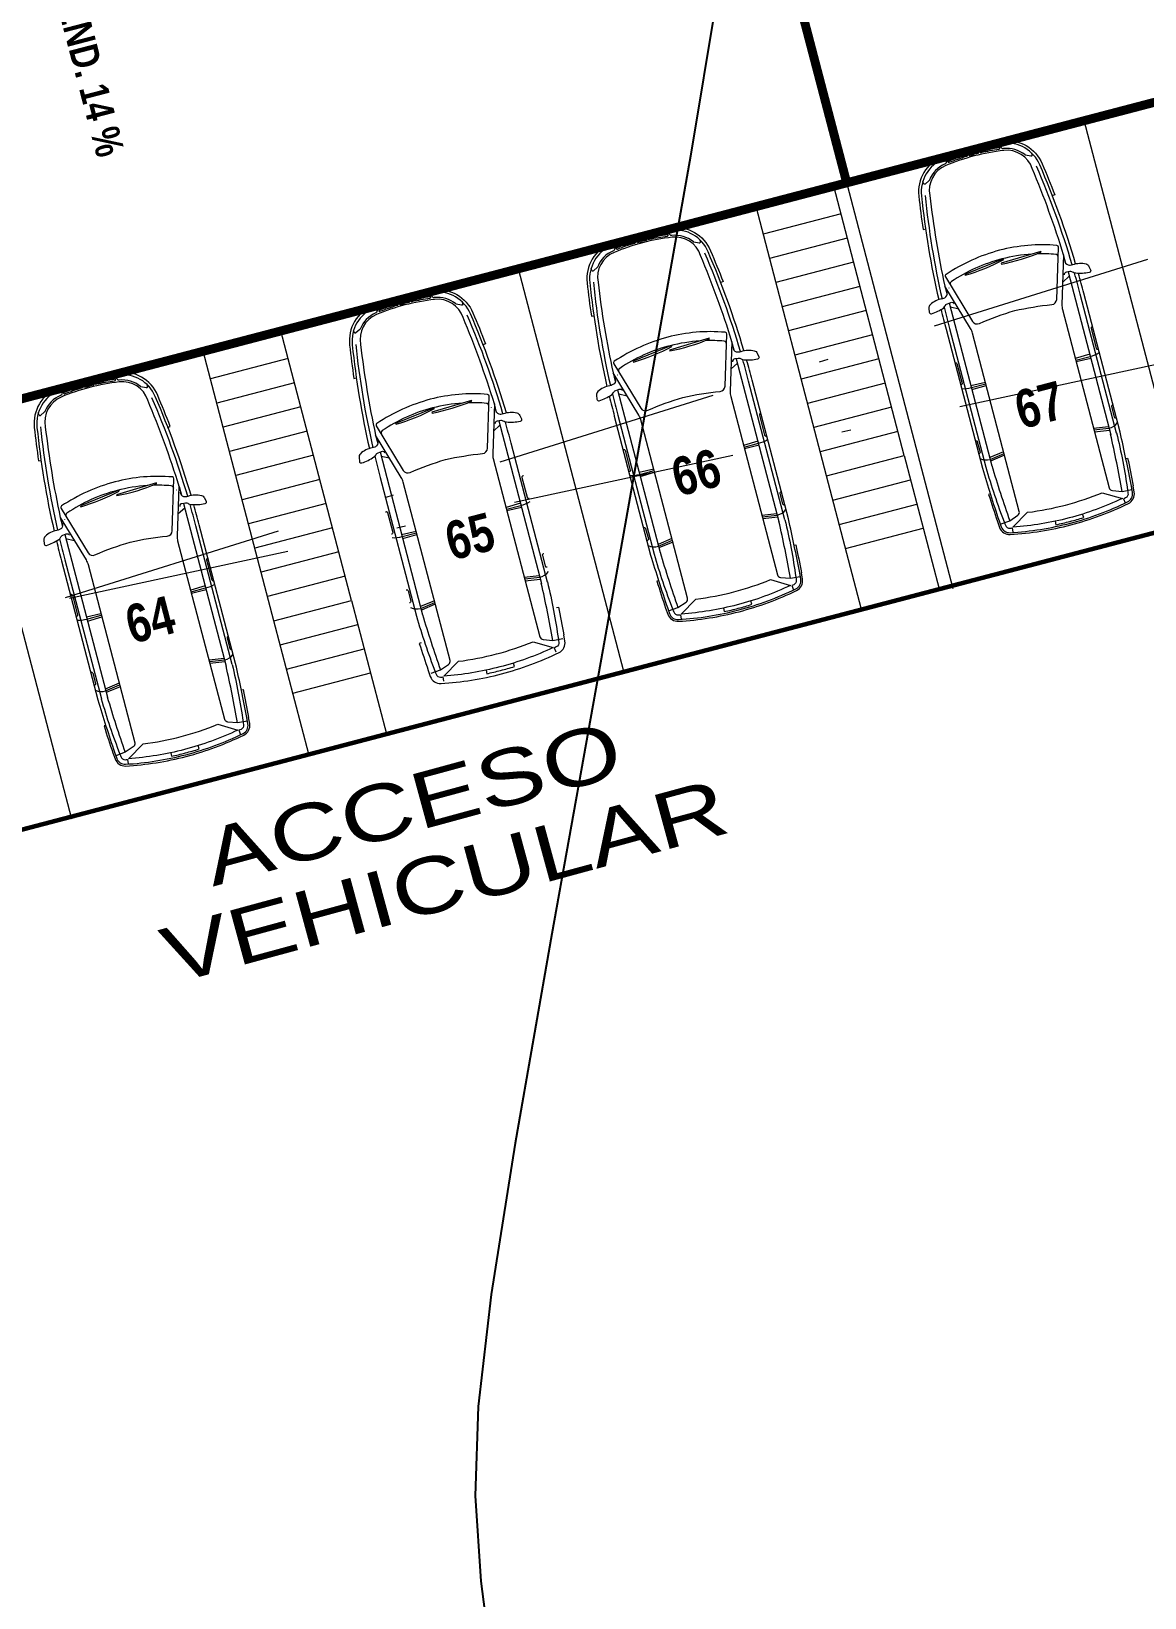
# Model space of a CAD drawing. Header units: metres. Extents: x -899 to -730, y -240 to 6.
# Drawn here: x -785.38 to -772.91, y -205.04 to -187.49 of the extents above; entities that cross this region are included whole.
import ezdxf

# ---------------------------------------------------------------- set-up
doc = ezdxf.new("R2010")
doc.units = ezdxf.units.M
doc.header["$LTSCALE"] = 5
doc.header["$MEASUREMENT"] = 0
doc.linetypes.add('DASHDOT', pattern=[1, 0.5, -0.25, 0, -0.25])
doc.linetypes.add('HIDDEN', pattern=[0.375, 0.25, -0.125])
for name, color, linetype, lineweight in [('A-ANNO-TEXT', 3, 'Continuous', 18), ('A-AREA-PATT', 8, 'Continuous', 18), ('A-FLOR-OVHD', 3, 'HIDDEN', 18), ('U-ANNO-NOTE', 7, 'Continuous', 35), ('U-PARK-MNR', 255, 'Continuous', 13)]:
    doc.layers.add(name, color=color, linetype=linetype, lineweight=lineweight)
for name, color, linetype in [('U-BLDG', 7, 'Continuous'), ('U-PROP', 1, 'Continuous'), ('U-STRT', 4, 'Continuous'), ('U-TOPO-CURV', 8, 'Continuous')]:
    doc.layers.add(name, color=color, linetype=linetype)
doc.styles.add('E-ARIAL', font='arial.ttf')
doc.styles.add('E-ROMANS', font='romans.shx', dxfattribs={"width": 0.8})

msp = doc.modelspace()

# ---------------------------------------------------------------- hatches: boundary and pattern name
at = {"layer": 'A-AREA-PATT', "linetype": 'DASHDOT'}
h = msp.add_hatch(dxfattribs=at)
h.set_pattern_fill('GRASS', color=256, scale=0.07, style=0)
h.set_pattern_definition([(90, (-133.418, 0), (-1.257235, 1.257235), [0.333375, -2.181095]), (45, (-133.418, 0), (-1.257236, 1.257236), [0.333375, -1.444625]), (135, (-133.418, 0), (-1.257236, -1.257236), [0.333375, -1.444625])])
edge = h.paths.add_edge_path()
edge.add_line((-752.312, -173.159), (-752.517, -173.21))
edge.add_line((-752.517, -173.21), (-757.708, -152.193))
edge.add_line((-757.708, -152.193), (-802.73, -163.774))
edge.add_line((-802.73, -163.774), (-805.665, -152.562))
edge.add_line((-805.665, -152.562), (-808.244, -153.233))
edge.add_line((-808.244, -153.233), (-805.308, -164.449))
edge.add_line((-805.308, -164.449), (-831.621, -171.338))
edge.add_line((-831.621, -171.338), (-825.452, -194.9))
edge.add_line((-825.452, -194.9), (-799.139, -188.011))
edge.add_line((-799.139, -188.011), (-796.191, -199.272))
edge.add_line((-796.191, -199.272), (-793.772, -198.638))
edge.add_line((-793.772, -198.638), (-796.735, -187.32))
edge.add_line((-796.735, -187.32), (-751.702, -175.53))
edge.add_line((-751.702, -175.53), (-752.313, -173.157))

# ---------------------------------------------------------------- linework, layer by layer
at = {"layer": 'A-FLOR-OVHD', "linetype": 'DASHDOT'}
for p, q in [((-738.805, -179.389, 8.83), (-833.633, -209.058, 8.83)), ((-834.804, -204.584, 8.83), (-737.992, -183.728, 8.83))]:
    msp.add_line(p, q, dxfattribs=at)
at = {"layer": 'U-BLDG', "const_width": 0.1, "elevation": 8.83}
for points in [[(-759.297, -177.518), (-757.524, -184.29), (-776.243, -189.191), (-778.016, -182.419)], [(-778.016, -182.419), (-776.243, -189.191), (-794.963, -194.092), (-796.735, -187.32)]]:
    msp.add_lwpolyline(points, close=True, dxfattribs=at)
at = {"layer": 'U-PARK-MNR', "elevation": 8.83}
for points in [[(-776.446, -188.417), (-776.319, -188.901), (-775.053, -193.737)], [(-772.402, -193.005), (-773.583, -188.494)], [(-776.378, -189.267), (-777.249, -189.495)], [(-775.598, -192.247), (-776.389, -189.229)], [(-776.469, -192.475), (-777.259, -189.457)], [(-776.307, -189.538), (-777.178, -189.766)], [(-776.237, -189.809), (-777.107, -190.037)], [(-778.738, -194.666), (-779.92, -190.153)], [(-776.166, -190.08), (-777.036, -190.308)], [(-773.764, -190.189), (-773.287, -192.012)], [(-776.095, -190.351), (-776.965, -190.579)], [(-773.824, -190.302), (-773.752, -190.237)], [(-775.094, -190.537), (-774.617, -192.36)], [(-776.024, -190.622), (-776.894, -190.85)], [(-774.987, -190.606), (-775.082, -190.585)], [(-782.57, -190.888), (-783.44, -191.116)], [(-781.79, -193.868), (-782.58, -190.85)], [(-775.953, -190.893), (-776.824, -191.121)], [(-782.269, -195.592), (-782.66, -194.096), (-783.451, -191.078)], [(-782.499, -191.159), (-783.369, -191.387)], [(-777.539, -191.274), (-777.467, -191.21)], [(-777.48, -191.162), (-777.002, -192.984)], [(-775.882, -191.164), (-776.753, -191.391)], [(-773.522, -191.112), (-773.683, -191.159)], [(-773.51, -191.159), (-773.673, -191.197)], [(-782.428, -191.43), (-783.299, -191.658)], [(-774.853, -191.461), (-774.69, -191.423)], [(-778.81, -191.51), (-778.332, -193.332)], [(-778.702, -191.579), (-778.797, -191.558)], [(-775.811, -191.434), (-776.682, -191.662)], [(-774.841, -191.507), (-774.68, -191.46)], [(-784.92, -196.321), (-786.111, -191.774)], [(-782.357, -191.701), (-783.228, -191.929)], [(-775.74, -191.705), (-776.611, -191.933)], [(-780.2, -191.971), (-780.127, -191.906)], [(-780.14, -191.858), (-779.663, -193.681)], [(-773.479, -191.939), (-773.311, -191.921)], [(-782.286, -191.972), (-783.157, -192.2)], [(-777.238, -192.085), (-777.398, -192.132)], [(-777.225, -192.131), (-777.388, -192.169)], [(-775.669, -191.976), (-776.54, -192.204)], [(-773.468, -191.979), (-773.3, -191.96)], [(-782.215, -192.243), (-783.086, -192.471)], [(-781.47, -192.206), (-780.993, -194.029)], [(-781.363, -192.275), (-781.458, -192.255)], [(-776.078, -193.969), (-776.469, -192.475), (-775.598, -192.247), (-775.207, -193.74)], [(-774.486, -192.203), (-774.641, -192.269)], [(-774.476, -192.242), (-774.631, -192.308)], [(-778.568, -192.433), (-778.405, -192.396)], [(-778.556, -192.48), (-778.395, -192.433)], [(-783.72, -192.592), (-783.695, -192.688)], [(-782.144, -192.514), (-783.015, -192.742)], [(-776.398, -192.746), (-775.527, -192.518)], [(-783.731, -192.895), (-783.658, -192.831)], [(-783.671, -192.783), (-783.194, -194.605)], [(-782.073, -192.784), (-782.944, -193.012)], [(-779.898, -192.781), (-780.058, -192.828)], [(-779.886, -192.828), (-780.049, -192.866)], [(-776.327, -193.017), (-775.457, -192.789)], [(-785.051, -192.94), (-785.026, -193.036)], [(-777.194, -192.912), (-777.026, -192.894)], [(-777.184, -192.951), (-777.016, -192.933)], [(-785.001, -193.131), (-784.524, -194.953)], [(-784.894, -193.2), (-784.989, -193.179)], [(-782.002, -193.055), (-782.873, -193.283)], [(-781.228, -193.13), (-781.065, -193.092)], [(-781.216, -193.176), (-781.056, -193.129)], [(-778.201, -193.176), (-778.356, -193.242)], [(-776.256, -193.288), (-775.386, -193.06)], [(-781.932, -193.326), (-782.802, -193.554)], [(-778.191, -193.215), (-778.346, -193.281)], [(-783.429, -193.706), (-783.589, -193.753)], [(-781.861, -193.597), (-782.731, -193.825)], [(-779.854, -193.609), (-779.686, -193.59)], [(-779.844, -193.648), (-779.676, -193.629)], [(-783.417, -193.752), (-783.58, -193.79)], [(-782.66, -194.096), (-781.79, -193.868), (-781.398, -195.363)], [(-780.861, -193.872), (-781.017, -193.938)], [(-784.759, -194.054), (-784.596, -194.016)], [(-784.747, -194.101), (-784.587, -194.054)], [(-780.851, -193.911), (-781.007, -193.977)], [(-782.589, -194.367), (-781.719, -194.139)], [(-782.518, -194.638), (-781.648, -194.41)], [(-783.385, -194.533), (-783.217, -194.514)], [(-783.375, -194.572), (-783.207, -194.554)], [(-782.448, -194.908), (-781.577, -194.681)], [(-784.392, -194.797), (-784.548, -194.863)], [(-784.382, -194.836), (-784.537, -194.902)]]:
    msp.add_lwpolyline(points, dxfattribs=at)
for points in [[(-774.843, -188.783, 0.035089), (-775.174, -188.895, 0.333012), (-775.436, -189.34, 0.008677), (-775.388, -189.712), (-775.355, -189.707)], [(-773.68, -190.097, 0.030512), (-774.081, -188.99, 0.333012), (-774.496, -188.748, 0.035089), (-774.835, -188.812, 0.035089), (-775.163, -188.923, 0.333012), (-775.406, -189.337, 0.030512), (-775.213, -190.499)], [(-774.843, -188.783, -0.035089), (-774.499, -188.719, -0.333012), (-774.054, -188.978, -0.008677), (-773.913, -189.326), (-773.945, -189.337)], [(-774.55, -188.778, 0.027374), (-774.812, -188.829)], [(-774.539, -188.788, 0.026405), (-774.791, -188.836)], [(-774.529, -188.799, 0.025368), (-774.77, -188.843)], [(-774.174, -188.856), (-774.169, -188.882, -0.526865), (-774.181, -188.894), (-774.241, -188.881, -0.121962), (-774.246, -188.879, 0.204341), (-774.486, -188.808, 0.001094), (-774.497, -188.809), (-774.551, -188.755)], [(-775.112, -188.902), (-775.132, -188.975, 0.001094), (-775.142, -188.979, 0.204341), (-775.317, -189.16, -0.121962), (-775.32, -189.164), (-775.366, -189.204, -0.526865), (-775.382, -189.2), (-775.391, -189.175)], [(-774.815, -188.89, 0.035364), (-775.134, -188.998, 0.355184), (-775.313, -189.332, 0.024392), (-775.145, -190.347)], [(-774.877, -188.872, 0.025368), (-775.11, -188.951)], [(-774.863, -188.855, 0.026405), (-775.106, -188.937)], [(-774.848, -188.838, 0.027374), (-775.102, -188.922)], [(-774.83, -188.834), (-774.871, -188.879, 0.74325), (-774.866, -188.887), (-774.819, -188.875)], [(-774.83, -188.834), (-774.772, -188.853, -0.74325), (-774.772, -188.863), (-774.819, -188.875)], [(-773.814, -189.998, 0.024392), (-774.165, -189.031, 0.355184), (-774.484, -188.828, 0.035364), (-774.815, -188.89)], [(-773.718, -190.108, 0.030527), (-774.118, -189.005)], [(-775.366, -189.332, 0.030527), (-775.175, -190.49, 0.148415), (-775.307, -190.556, 0.230944), (-775.323, -190.597), (-775.318, -190.64, 0.474401), (-775.293, -190.657, 0.077882), (-775.156, -190.591)], [(-778.558, -189.756, 0.035089), (-778.889, -189.868, 0.333012), (-779.151, -190.312, 0.008677), (-779.103, -190.684), (-779.07, -190.679)], [(-777.395, -191.07, 0.030512), (-777.796, -189.962, 0.333012), (-778.211, -189.721, 0.035089), (-778.551, -189.785, 0.035089), (-778.878, -189.896, 0.333012), (-779.121, -190.309, 0.030512), (-778.929, -191.471)], [(-778.593, -189.844, 0.025368), (-778.825, -189.924)], [(-778.578, -189.828, 0.026405), (-778.821, -189.909)], [(-778.563, -189.811, 0.027374), (-778.817, -189.895)], [(-778.545, -189.806), (-778.586, -189.852, 0.74325), (-778.581, -189.86), (-778.534, -189.848)], [(-778.558, -189.756, -0.035089), (-778.214, -189.691, -0.333012), (-777.769, -189.951, -0.008677), (-777.628, -190.298), (-777.66, -190.31)], [(-778.545, -189.806), (-778.487, -189.826, -0.74325), (-778.487, -189.836), (-778.534, -189.848)], [(-777.529, -190.971, 0.024392), (-777.88, -190.004, 0.355184), (-778.199, -189.8, 0.035364), (-778.53, -189.862)], [(-778.265, -189.75, 0.027374), (-778.527, -189.802)], [(-778.254, -189.761, 0.026405), (-778.506, -189.809)], [(-778.244, -189.772, 0.025368), (-778.485, -189.816)], [(-777.889, -189.829), (-777.884, -189.855, -0.526865), (-777.896, -189.866), (-777.956, -189.854, -0.121962), (-777.961, -189.852, 0.204341), (-778.201, -189.78, 0.001094), (-778.212, -189.782), (-778.266, -189.728)], [(-778.827, -189.875), (-778.847, -189.948, 0.001094), (-778.857, -189.952, 0.204341), (-779.032, -190.132, -0.121962), (-779.035, -190.136), (-779.081, -190.177, -0.526865), (-779.097, -190.172), (-779.106, -190.148)], [(-778.53, -189.862, 0.035364), (-778.849, -189.971, 0.355184), (-779.028, -190.304, 0.024392), (-778.86, -191.319)], [(-777.433, -191.081, 0.030527), (-777.833, -189.978)], [(-774.532, -189.947, 0.081313), (-775.131, -190.217, 0.39897), (-775.137, -190.244), (-774.834, -190.743, 0.386285), (-774.756, -190.766, -0.028833), (-774.362, -190.622, -0.028833), (-773.947, -190.554, 0.386285), (-773.891, -190.496), (-773.871, -189.913, 0.39897), (-773.889, -189.892, 0.085834), (-774.533, -189.947)], [(-774.17, -189.989, 0.047678), (-774.507, -190.044)], [(-773.875, -190.023, 0.399668), (-773.902, -189.992, 0.029207), (-774.112, -189.986)], [(-773.789, -190.094), (-773.814, -189.998), (-773.833, -190.554, 0.07261), (-773.826, -190.611), (-773.304, -192.609, 0.318175), (-773.268, -192.638), (-773.159, -192.647), (-773.049, -192.628)], [(-774.507, -190.044, 0.086771), (-775.071, -190.298, 0.399668), (-775.08, -190.338)], [(-773.845, -190.04, 0.000015), (-773.845, -190.039)], [(-773.803, -190.062, -0.000174), (-773.799, -190.076, 0.346455), (-773.748, -190.112), (-773.74, -190.112, 0.073812), (-773.711, -190.106, -0.148415), (-773.563, -190.099, -0.230944), (-773.53, -190.127), (-773.512, -190.167, -0.474401), (-773.526, -190.195, -0.077882), (-773.678, -190.204, -0.179061), (-773.705, -190.195, 0.20076), (-773.743, -190.186), (-773.782, -190.191, 0.386037), (-773.808, -190.223)], [(-773.22, -191.994), (-773.627, -190.438, 0.004782), (-773.691, -190.202)], [(-779.081, -190.304, 0.030527), (-778.89, -191.462)], [(-775.187, -190.609, 0.004497), (-775.131, -190.832), (-774.724, -192.388, 0.008757), (-774.537, -192.977), (-774.513, -193.044, 0.33391), (-774.413, -193.11, 0.049233), (-773.738, -193.003, 0.049233), (-773.098, -192.766, 0.33391), (-773.043, -192.659), (-773.055, -192.589, 0.008757), (-773.181, -191.984), (-773.588, -190.428, 0.004497), (-773.649, -190.206)], [(-774.523, -193.014), (-774.417, -192.977), (-774.327, -192.915, 0.318175), (-774.311, -192.872), (-774.834, -190.875, 0.07261), (-774.856, -190.822), (-775.145, -190.347), (-775.12, -190.443)], [(-775.098, -190.367, 0.000015), (-775.097, -190.368)], [(-781.218, -190.453, 0.035089), (-781.55, -190.565, 0.333012), (-781.811, -191.009, 0.008677), (-781.763, -191.381), (-781.73, -191.376)], [(-780.055, -191.766, 0.030512), (-780.457, -190.659, 0.333012), (-780.871, -190.418, 0.035089), (-781.211, -190.482, 0.035089), (-781.538, -190.592, 0.333012), (-781.781, -191.006, 0.030512), (-781.589, -192.168)], [(-781.253, -190.541, 0.025368), (-781.485, -190.62)], [(-781.238, -190.524, 0.026405), (-781.481, -190.606)], [(-781.223, -190.508, 0.027374), (-781.477, -190.591)], [(-781.206, -190.503), (-781.246, -190.548, 0.74325), (-781.241, -190.557), (-781.195, -190.544)], [(-781.218, -190.453, -0.035089), (-780.875, -190.388, -0.333012), (-780.429, -190.647, -0.008677), (-780.289, -190.995), (-780.32, -191.007)], [(-781.205, -190.503), (-781.147, -190.522, -0.74325), (-781.148, -190.532), (-781.194, -190.544)], [(-780.189, -191.667, 0.024392), (-780.54, -190.7, 0.355184), (-780.859, -190.497, 0.035364), (-781.191, -190.559)], [(-780.925, -190.447, 0.027374), (-781.187, -190.498)], [(-780.914, -190.457, 0.026405), (-781.166, -190.505)], [(-780.904, -190.468, 0.025368), (-781.145, -190.513)], [(-780.549, -190.525), (-780.545, -190.552, -0.526865), (-780.557, -190.563), (-780.617, -190.55, -0.121962), (-780.621, -190.548, 0.204341), (-780.862, -190.477, 0.001094), (-780.872, -190.478), (-780.926, -190.425)], [(-775.181, -190.491, 0.073812), (-775.154, -190.482), (-775.146, -190.478, 0.346455), (-775.12, -190.422, -0.000174), (-775.123, -190.408)], [(-775.163, -190.592, 0.179061), (-775.143, -190.572, -0.20076), (-775.115, -190.545), (-775.078, -190.531, -0.386037), (-775.04, -190.545)], [(-781.487, -190.572), (-781.508, -190.645, 0.001094), (-781.518, -190.649, 0.204341), (-781.692, -190.829, -0.121962), (-781.695, -190.833), (-781.741, -190.873, -0.526865), (-781.757, -190.869), (-781.766, -190.844)], [(-781.191, -190.559, 0.035364), (-781.51, -190.667, 0.355184), (-781.688, -191.001, 0.024392), (-781.52, -192.016)], [(-780.093, -191.777, 0.030527), (-780.494, -190.674)], [(-775.152, -190.585, 0.004782), (-775.092, -190.822), (-774.685, -192.377)], [(-778.247, -190.92, 0.081313), (-778.846, -191.19, 0.39897), (-778.852, -191.217), (-778.549, -191.716, 0.386285), (-778.471, -191.738, -0.028833), (-778.077, -191.594, -0.028833), (-777.662, -191.527, 0.386285), (-777.606, -191.469), (-777.586, -190.886, 0.39897), (-777.605, -190.865, 0.085834), (-778.248, -190.92)], [(-773.49, -190.803), (-773.495, -190.804, 0.414214), (-773.506, -190.822), (-773.448, -191.044, 0.414214), (-773.429, -191.055), (-773.425, -191.053)], [(-781.742, -191.001, 0.030527), (-781.55, -192.159)], [(-778.222, -191.016, 0.086771), (-778.786, -191.27, 0.399668), (-778.795, -191.311)], [(-777.885, -190.962, 0.047678), (-778.222, -191.017)], [(-777.59, -190.995, 0.399668), (-777.617, -190.964, 0.029207), (-777.827, -190.959)], [(-777.56, -191.013, 0.000015), (-777.56, -191.012)], [(-777.504, -191.067), (-777.529, -190.971), (-777.548, -191.526, 0.07261), (-777.542, -191.584), (-777.019, -193.581, 0.318175), (-776.983, -193.611), (-776.874, -193.62), (-776.764, -193.601)], [(-777.518, -191.034, -0.000174), (-777.514, -191.049, 0.346455), (-777.463, -191.085), (-777.455, -191.084, 0.073812), (-777.426, -191.079, -0.148415), (-777.278, -191.072, -0.230944), (-777.245, -191.1), (-777.227, -191.14, -0.474401), (-777.241, -191.167, -0.077882), (-777.393, -191.176, -0.179061), (-777.42, -191.168, 0.20076), (-777.458, -191.158), (-777.497, -191.164, 0.386037), (-777.523, -191.195)], [(-778.902, -191.581, 0.004497), (-778.846, -191.804), (-778.439, -193.36, 0.008757), (-778.252, -193.949), (-778.228, -194.017, 0.33391), (-778.128, -194.083, 0.049233), (-777.453, -193.976, 0.049233), (-776.813, -193.739, 0.33391), (-776.758, -193.632), (-776.77, -193.561, 0.008757), (-776.896, -192.956), (-777.303, -191.4, 0.004497), (-777.364, -191.178)], [(-776.935, -192.966), (-777.342, -191.411, 0.004782), (-777.406, -191.175)], [(-775.033, -191.207), (-775.028, -191.206, -0.414214), (-775.01, -191.216), (-774.952, -191.438, -0.414214), (-774.962, -191.456), (-774.967, -191.457)], [(-773.678, -191.178), (-773.516, -191.136, 0.092017), (-773.414, -191.092)], [(-784.749, -191.377, 0.035089), (-785.081, -191.489, 0.333012), (-785.342, -191.933, 0.008677), (-785.294, -192.305), (-785.261, -192.3)], [(-783.586, -192.691, 0.030512), (-783.988, -191.583, 0.333012), (-784.402, -191.342, 0.035089), (-784.742, -191.406, 0.035089), (-785.069, -191.517, 0.333012), (-785.312, -191.93, 0.030512), (-785.12, -193.092)], [(-784.754, -191.432, 0.027374), (-785.008, -191.516)], [(-784.737, -191.427), (-784.777, -191.473, 0.74325), (-784.772, -191.481), (-784.726, -191.469)], [(-783.851, -191.931), (-783.82, -191.919, 0.008677), (-783.96, -191.572, 0.333012), (-784.406, -191.312, 0.035089), (-784.749, -191.377)], [(-784.736, -191.427), (-784.678, -191.447, -0.74325), (-784.679, -191.456), (-784.725, -191.469)], [(-782.955, -195.222), (-783.066, -195.241), (-783.175, -195.232, -0.318175), (-783.21, -195.202), (-783.733, -193.205, -0.07261), (-783.739, -193.147), (-783.72, -192.592, 0.024392), (-784.071, -191.625, 0.355184), (-784.39, -191.421, 0.035364), (-784.722, -191.483)], [(-784.456, -191.371, 0.027374), (-784.718, -191.423)], [(-784.445, -191.382, 0.026405), (-784.697, -191.43)], [(-784.435, -191.392, 0.025368), (-784.676, -191.437)], [(-784.08, -191.45), (-784.076, -191.476, -0.526865), (-784.088, -191.487), (-784.148, -191.475, -0.121962), (-784.152, -191.473, 0.204341), (-784.393, -191.401, 0.001094), (-784.403, -191.403), (-784.457, -191.349)], [(-778.838, -191.38, 0.000174), (-778.835, -191.395, -0.346455), (-778.861, -191.451), (-778.869, -191.454, -0.073812), (-778.897, -191.464, 0.148415), (-779.029, -191.53, 0.230944), (-779.045, -191.571), (-779.04, -191.614, 0.474401), (-779.015, -191.632, 0.077882), (-778.878, -191.565, 0.179061), (-778.858, -191.544, -0.20076), (-778.83, -191.518), (-778.793, -191.503, -0.386037), (-778.755, -191.518)], [(-778.238, -193.987), (-778.133, -193.949), (-778.042, -193.888, 0.318175), (-778.026, -193.845), (-778.549, -191.847, 0.07261), (-778.571, -191.794), (-778.86, -191.319), (-778.835, -191.415)], [(-778.813, -191.34, 0.000015), (-778.812, -191.341)], [(-785.018, -191.496), (-785.039, -191.569, 0.001094), (-785.049, -191.573, 0.204341), (-785.223, -191.753, -0.121962), (-785.226, -191.757), (-785.272, -191.798, -0.526865), (-785.288, -191.793), (-785.297, -191.769)], [(-784.722, -191.483, 0.035364), (-785.041, -191.591, 0.355184), (-785.219, -191.925, 0.024392), (-785.051, -192.94), (-784.763, -193.415, -0.07261), (-784.74, -193.468), (-784.217, -195.466, -0.318175), (-784.233, -195.509), (-784.324, -195.57), (-784.43, -195.608)], [(-784.784, -191.465, 0.025368), (-785.016, -191.545)], [(-784.769, -191.449, 0.026405), (-785.012, -191.53)], [(-783.624, -192.702, 0.030527), (-784.025, -191.598)], [(-780.907, -191.616, 0.081313), (-781.506, -191.886, 0.39897), (-781.512, -191.913), (-781.209, -192.412, 0.386285), (-781.132, -192.435, -0.028833), (-780.737, -192.291, -0.028833), (-780.323, -192.223, 0.386285), (-780.266, -192.165), (-780.247, -191.582, 0.39897), (-780.265, -191.561, 0.085834), (-780.908, -191.616)], [(-778.867, -191.558, 0.004782), (-778.807, -191.794), (-778.4, -193.35)], [(-774.957, -191.496, 0.092017), (-774.847, -191.484), (-774.685, -191.442)], [(-780.882, -191.713, 0.086771), (-781.446, -191.967, 0.399668), (-781.455, -192.007)], [(-780.546, -191.658, 0.047678), (-780.883, -191.713)], [(-780.25, -191.692, 0.399668), (-780.278, -191.661, 0.029207), (-780.487, -191.655)], [(-780.22, -191.71, 0.000015), (-780.221, -191.708)], [(-780.164, -191.764), (-780.189, -191.667), (-780.208, -192.223, 0.07261), (-780.202, -192.28), (-779.679, -194.278, 0.318175), (-779.644, -194.307), (-779.535, -194.316), (-779.424, -194.297)], [(-780.178, -191.731, -0.000174), (-780.174, -191.745, 0.346455), (-780.124, -191.781), (-780.116, -191.781, 0.073812), (-780.087, -191.775, -0.148415), (-779.939, -191.768, -0.230944), (-779.905, -191.796), (-779.887, -191.836, -0.474401), (-779.901, -191.864, -0.077882), (-780.053, -191.873, -0.179061), (-780.081, -191.865, 0.20076), (-780.118, -191.855), (-780.157, -191.861, 0.386037), (-780.183, -191.892)], [(-777.205, -191.775), (-777.21, -191.777, 0.414214), (-777.221, -191.795), (-777.163, -192.016, 0.414214), (-777.144, -192.027), (-777.14, -192.026)], [(-773.261, -191.678), (-773.266, -191.679, 0.414214), (-773.277, -191.697), (-773.246, -191.813, 0.414214), (-773.228, -191.824), (-773.223, -191.823)], [(-785.273, -191.925, 0.030527), (-785.081, -193.083)], [(-779.595, -193.663), (-780.002, -192.107, 0.004782), (-780.066, -191.872)], [(-773.474, -191.959), (-773.306, -191.94, 0.193782), (-773.209, -191.876)], [(-781.499, -192.077, 0.000174), (-781.495, -192.091, -0.346455), (-781.522, -192.147), (-781.529, -192.151, -0.073812), (-781.557, -192.16, 0.148415), (-781.69, -192.226, 0.230944), (-781.705, -192.267), (-781.701, -192.311, 0.474401), (-781.675, -192.328, 0.077882), (-781.538, -192.262, 0.179061), (-781.518, -192.241, -0.20076), (-781.49, -192.214), (-781.453, -192.2, -0.386037), (-781.416, -192.214)], [(-780.899, -194.683), (-780.793, -194.646), (-780.702, -194.585, 0.318175), (-780.686, -194.541), (-781.209, -192.544, 0.07261), (-781.232, -192.491), (-781.52, -192.016), (-781.495, -192.112)], [(-781.473, -192.036, 0.000015), (-781.473, -192.037)], [(-777.393, -192.151), (-777.231, -192.108, 0.092017), (-777.129, -192.065)], [(-774.804, -192.082), (-774.799, -192.08, -0.414214), (-774.781, -192.091), (-774.75, -192.207, -0.414214), (-774.761, -192.225), (-774.766, -192.227)], [(-773.159, -192.647, 0.013486), (-773.288, -192.008)], [(-773.22, -191.993, -0.024357), (-773.098, -192.637, -0.000346), (-773.093, -192.666, -0.337483), (-773.121, -192.72, -0.001846), (-773.144, -192.731), (-773.125, -192.777)], [(-781.527, -192.254, 0.004782), (-781.468, -192.491), (-781.06, -194.047)], [(-778.748, -192.179), (-778.743, -192.178, -0.414214), (-778.725, -192.189), (-778.667, -192.41, -0.414214), (-778.678, -192.429), (-778.682, -192.43)], [(-774.752, -192.28, 0.193782), (-774.636, -192.289), (-774.481, -192.223)], [(-773.117, -192.278), (-773.097, -192.274, -0.004489), (-773.036, -192.585)], [(-784.438, -192.541, 0.081313), (-785.037, -192.811, 0.39897), (-785.043, -192.838), (-784.74, -193.337, 0.386285), (-784.663, -193.359, -0.028833), (-784.268, -193.215, -0.028833), (-783.854, -193.148, 0.386285), (-783.797, -193.09), (-783.778, -192.507, 0.39897), (-783.796, -192.486, 0.085834), (-784.439, -192.541)], [(-779.865, -192.472), (-779.87, -192.473, 0.414214), (-779.881, -192.492), (-779.823, -192.713, 0.414214), (-779.805, -192.724), (-779.8, -192.722)], [(-778.672, -192.469, 0.092017), (-778.562, -192.457), (-778.4, -192.414)], [(-774.685, -192.376, 0.024357), (-774.476, -192.998, 0.000346), (-774.466, -193.026, 0.337483), (-774.415, -193.059, 0.001846), (-774.39, -193.057), (-774.384, -193.106)], [(-774.618, -192.357, 0.013486), (-774.417, -192.977)], [(-784.413, -192.637, 0.086771), (-784.977, -192.891, 0.399668), (-784.986, -192.932)], [(-784.077, -192.583, 0.047678), (-784.414, -192.637)], [(-783.781, -192.616, 0.399668), (-783.809, -192.585, 0.029207), (-784.018, -192.58)], [(-783.751, -192.634, 0.000015), (-783.752, -192.633)], [(-783.709, -192.655, -0.000174), (-783.705, -192.67, 0.346455), (-783.655, -192.706), (-783.647, -192.705, 0.073812), (-783.618, -192.7, -0.148415), (-783.47, -192.692, -0.230944), (-783.436, -192.721), (-783.418, -192.76, -0.474401), (-783.432, -192.788, -0.077882), (-783.584, -192.797, -0.179061), (-783.612, -192.789, 0.20076), (-783.649, -192.779), (-783.688, -192.785, 0.386037), (-783.714, -192.816)], [(-776.976, -192.65), (-776.981, -192.652, 0.414214), (-776.992, -192.67), (-776.961, -192.786, 0.414214), (-776.943, -192.797), (-776.938, -192.795)], [(-774.556, -192.983), (-774.532, -193.051, 0.33391), (-774.411, -193.13, 0.049233), (-773.733, -193.023, 0.049233), (-773.089, -192.784, 0.33391), (-773.023, -192.656), (-773.036, -192.585)], [(-785.094, -193.202, 0.004497), (-785.037, -193.425), (-784.63, -194.981, 0.008757), (-784.443, -195.57), (-784.419, -195.638, 0.33391), (-784.319, -195.704, 0.049233), (-783.645, -195.597, 0.049233), (-783.004, -195.36, 0.33391), (-782.95, -195.253), (-782.962, -195.182, 0.008757), (-783.087, -194.577), (-783.495, -193.021, 0.004497), (-783.555, -192.799)], [(-783.126, -194.587), (-783.533, -193.032, 0.004782), (-783.597, -192.796)], [(-780.054, -192.847), (-779.892, -192.805, 0.092017), (-779.79, -192.761)], [(-774.635, -192.675), (-774.654, -192.681, 0.004489), (-774.556, -192.983)], [(-785.03, -193.001, 0.000174), (-785.026, -193.016, -0.346455), (-785.053, -193.072), (-785.06, -193.075, -0.073812), (-785.088, -193.085, 0.148415), (-785.221, -193.151, 0.230944), (-785.236, -193.192), (-785.232, -193.235, 0.474401), (-785.206, -193.252, 0.077882), (-785.069, -193.186, 0.179061), (-785.049, -193.165, -0.20076), (-785.021, -193.139), (-784.984, -193.124, -0.386037), (-784.947, -193.139)], [(-785.004, -192.96, 0.000015), (-785.004, -192.962)], [(-781.408, -192.876), (-781.403, -192.875, -0.414214), (-781.385, -192.885), (-781.327, -193.107, -0.414214), (-781.338, -193.125), (-781.343, -193.126)], [(-777.189, -192.932), (-777.021, -192.913, 0.193782), (-776.924, -192.849)], [(-776.874, -193.62, 0.013486), (-777.003, -192.981)], [(-776.935, -192.965, -0.024357), (-776.813, -193.609, -0.000346), (-776.808, -193.639, -0.337483), (-776.836, -193.693, -0.001846), (-776.859, -193.703), (-776.84, -193.749)], [(-773.908, -192.982), (-773.9, -193.021, 0.011619), (-773.743, -192.984, 0.011619), (-773.589, -192.94), (-773.601, -192.901)], [(-785.058, -193.178, 0.004782), (-784.999, -193.415), (-784.591, -194.971)], [(-781.333, -193.165, 0.092017), (-781.222, -193.153), (-781.061, -193.111)], [(-778.519, -193.054), (-778.514, -193.053, -0.414214), (-778.496, -193.064), (-778.465, -193.18, -0.414214), (-778.476, -193.198), (-778.481, -193.199)], [(-779.636, -193.347), (-779.641, -193.348, 0.414214), (-779.652, -193.366), (-779.622, -193.482, 0.414214), (-779.603, -193.493), (-779.598, -193.492)], [(-778.467, -193.253, 0.193782), (-778.351, -193.261), (-778.196, -193.195)], [(-778.4, -193.349, 0.024357), (-778.191, -193.97, 0.000346), (-778.181, -193.998, 0.337483), (-778.13, -194.032, 0.001846), (-778.105, -194.03), (-778.099, -194.079)], [(-778.333, -193.329, 0.013486), (-778.133, -193.949)], [(-776.832, -193.251), (-776.813, -193.247, -0.004489), (-776.751, -193.558)], [(-783.396, -193.396), (-783.401, -193.398, 0.414214), (-783.412, -193.416), (-783.354, -193.637, 0.414214), (-783.336, -193.648), (-783.331, -193.647)], [(-783.585, -193.771), (-783.423, -193.729, 0.092017), (-783.321, -193.686)], [(-779.849, -193.628), (-779.681, -193.61, 0.193782), (-779.584, -193.545)], [(-779.535, -194.316, 0.013486), (-779.664, -193.677)], [(-779.595, -193.662, -0.024357), (-779.473, -194.306, -0.000346), (-779.468, -194.335, -0.337483), (-779.496, -194.389, -0.001846), (-779.519, -194.4), (-779.5, -194.446)], [(-778.35, -193.648), (-778.369, -193.654, 0.004489), (-778.271, -193.956)], [(-778.271, -193.956), (-778.247, -194.023, 0.33391), (-778.126, -194.103, 0.049233), (-777.448, -193.995, 0.049233), (-776.804, -193.757, 0.33391), (-776.739, -193.629), (-776.751, -193.558)], [(-784.939, -193.8), (-784.934, -193.799, -0.414214), (-784.916, -193.81), (-784.858, -194.031, -0.414214), (-784.869, -194.049), (-784.874, -194.051)], [(-781.179, -193.751), (-781.174, -193.749, -0.414214), (-781.156, -193.76), (-781.126, -193.876, -0.414214), (-781.136, -193.895), (-781.141, -193.896)], [(-777.623, -193.954), (-777.615, -193.994, 0.011619), (-777.458, -193.957, 0.011619), (-777.304, -193.912), (-777.316, -193.874)], [(-784.864, -194.09, 0.092017), (-784.753, -194.077), (-784.592, -194.035)], [(-781.127, -193.949, 0.193782), (-781.012, -193.958), (-780.856, -193.892)], [(-781.061, -194.045, 0.024357), (-780.852, -194.667, 0.000346), (-780.842, -194.695, 0.337483), (-780.791, -194.728, 0.001846), (-780.766, -194.726), (-780.759, -194.775)], [(-780.994, -194.026, 0.013486), (-780.793, -194.646)], [(-779.492, -193.947), (-779.473, -193.943, -0.004489), (-779.411, -194.254)], [(-783.167, -194.271), (-783.172, -194.273, 0.414214), (-783.183, -194.291), (-783.153, -194.407, 0.414214), (-783.134, -194.418), (-783.129, -194.416)], [(-781.011, -194.345), (-781.03, -194.351, 0.004489), (-780.931, -194.652)], [(-780.931, -194.652), (-780.907, -194.72, 0.33391), (-780.787, -194.8, 0.049233), (-780.109, -194.692, 0.049233), (-779.465, -194.453, 0.33391), (-779.399, -194.325), (-779.411, -194.254)], [(-783.38, -194.553), (-783.212, -194.534, 0.193782), (-783.115, -194.47)], [(-783.126, -194.586, -0.024357), (-783.004, -195.23, -0.000346), (-782.999, -195.26, -0.337483), (-783.027, -195.314, -0.001846), (-783.05, -195.324), (-783.031, -195.37)], [(-780.283, -194.651), (-780.275, -194.69, 0.011619), (-780.119, -194.653, 0.011619), (-779.964, -194.609), (-779.976, -194.571)], [(-784.71, -194.675), (-784.705, -194.674, -0.414214), (-784.687, -194.685), (-784.657, -194.801, -0.414214), (-784.667, -194.819), (-784.672, -194.82)], [(-783.066, -195.241, 0.013486), (-783.195, -194.602)], [(-784.658, -194.874, 0.193782), (-784.543, -194.882), (-784.387, -194.816)], [(-783.023, -194.872), (-783.004, -194.867, -0.004489), (-782.942, -195.179)], [(-784.592, -194.97, 0.024357), (-784.383, -195.591, 0.000346), (-784.373, -195.619, 0.337483), (-784.322, -195.653, 0.001846), (-784.297, -195.651), (-784.29, -195.7)], [(-784.525, -194.95, 0.013486), (-784.324, -195.57)], [(-784.542, -195.269), (-784.561, -195.275, 0.004489), (-784.462, -195.577)], [(-784.462, -195.577), (-784.438, -195.644, 0.33391), (-784.318, -195.724, 0.049233), (-783.64, -195.616, 0.049233), (-782.996, -195.378, 0.33391), (-782.93, -195.249), (-782.942, -195.179)], [(-783.814, -195.575), (-783.806, -195.615, 0.011619), (-783.65, -195.577, 0.011619), (-783.495, -195.533), (-783.507, -195.495)]]:
    msp.add_lwpolyline(points, format="xyb", dxfattribs=at)
for points in [[(-774.737, -188.85, -0.021214), (-774.536, -188.814, 0.621128), (-774.53, -188.797), (-774.553, -188.774, 0.236715), (-774.57, -188.768, 0.02729), (-774.833, -188.822), (-774.753, -188.849, 0.138742)], [(-775.1, -188.917), (-775.109, -188.949, 0.621128), (-775.096, -188.961, -0.021214), (-774.903, -188.894, 0.138742), (-774.889, -188.885), (-774.833, -188.822, 0.02729), (-775.088, -188.904, 0.236715)], [(-778.811, -189.933, -0.021214), (-778.618, -189.866, 0.138742), (-778.605, -189.858), (-778.548, -189.795, 0.02729), (-778.803, -189.877, 0.236715), (-778.815, -189.89), (-778.824, -189.921, 0.621128)], [(-778.468, -189.822, 0.138742), (-778.452, -189.823, -0.021214), (-778.251, -189.787, 0.621128), (-778.245, -189.77), (-778.268, -189.747, 0.236715), (-778.285, -189.741, 0.02729), (-778.548, -189.795)], [(-774.066, -189.968), (-774.069, -189.959), (-774.514, -190.092), (-774.511, -190.101, 0.051752)], [(-774.485, -190.05), (-774.488, -190.041), (-774.919, -190.217), (-774.916, -190.226, 0.051752)], [(-781.279, -190.563, 0.138742), (-781.265, -190.554), (-781.209, -190.491, 0.02729), (-781.464, -190.573, 0.236715), (-781.476, -190.586), (-781.485, -190.618, 0.621128), (-781.471, -190.63, -0.021214)], [(-780.946, -190.438, 0.02729), (-781.208, -190.491), (-781.128, -190.518, 0.138742), (-781.112, -190.519, -0.021214), (-780.911, -190.483, 0.621128), (-780.905, -190.466), (-780.929, -190.443, 0.236715)], [(-778.2, -191.023), (-778.204, -191.014), (-778.634, -191.19), (-778.631, -191.198, 0.051752)], [(-777.781, -190.94), (-777.784, -190.931), (-778.229, -191.065), (-778.226, -191.074, 0.051752)], [(-785.002, -191.554, -0.021214), (-784.81, -191.487, 0.138742), (-784.796, -191.479), (-784.74, -191.416, 0.02729), (-784.995, -191.498, 0.236715), (-785.007, -191.511), (-785.016, -191.542, 0.621128)], [(-784.739, -191.416), (-784.659, -191.443, 0.138742), (-784.643, -191.444, -0.021214), (-784.442, -191.408, 0.621128), (-784.436, -191.391), (-784.46, -191.368, 0.236715), (-784.477, -191.362, 0.02729)], [(-780.86, -191.719), (-780.864, -191.711), (-781.295, -191.886), (-781.291, -191.895, 0.051752)], [(-780.441, -191.637), (-780.444, -191.628), (-780.889, -191.761), (-780.887, -191.771, 0.051752)], [(-784.391, -192.644), (-784.395, -192.635), (-784.826, -192.81), (-784.822, -192.819, 0.051752)], [(-783.972, -192.561), (-783.975, -192.552), (-784.42, -192.686), (-784.418, -192.695, 0.051752)], [(-773.156, -192.727, -0.046663), (-773.753, -192.945, -0.046663), (-774.381, -193.048), (-774.217, -192.882, 0.033192), (-773.791, -192.8, 0.033192), (-773.381, -192.663)], [(-776.871, -193.7, -0.046663), (-777.469, -193.918, -0.046663), (-778.096, -194.021), (-777.932, -193.854, 0.033192), (-777.507, -193.773, 0.033192), (-777.096, -193.635)], [(-780.757, -194.717), (-780.592, -194.551, 0.033192), (-780.167, -194.469, 0.033192), (-779.756, -194.332), (-779.531, -194.397, -0.046663), (-780.129, -194.614, -0.046663)], [(-783.062, -195.321, -0.046663), (-783.66, -195.539, -0.046663), (-784.288, -195.642), (-784.123, -195.475, 0.033192), (-783.698, -195.394, 0.033192), (-783.287, -195.256)]]:
    msp.add_lwpolyline(points, format="xyb", close=True, dxfattribs=at)
at = {"layer": 'U-PROP', "linetype": 'DASHDOT', "ltscale": 0.01, "const_width": 0.05, "elevation": 8.83}
msp.add_lwpolyline([(-872.262, -162.552), (-858.348, -215.545), (-736.88, -183.692), (-749.928, -133.933), (-822.652, -150.083)], close=True, dxfattribs=at)
at = {"layer": 'U-STRT', "ltscale": 15, "elevation": 8.83}
msp.add_lwpolyline([(-833.633, -209.058), (-738.618, -184.148, 0.449439), (-737.89, -182.98), (-749.176, -138.903, 0.415341), (-750.397, -138.184), (-844.728, -162.725)], format="xyb", dxfattribs=at)
at = {"layer": 'U-TOPO-CURV', "color": 8, "elevation": 106.83}
msp.add_lwpolyline([(-776.623, -175.387), (-776.823, -178.06), (-777.025, -180.72), (-777.18, -182.705), (-777.321, -184.266), (-777.482, -185.652), (-777.696, -187.111), (-777.994, -188.893), (-778.41, -191.247), (-778.976, -194.422), (-779.545, -197.605), (-779.956, -199.947), (-780.226, -201.645), (-780.37, -202.897), (-780.403, -203.901), (-780.341, -204.854), (-780.2, -205.954)], dxfattribs=at)

# ---------------------------------------------------------------- texts
at = {"layer": 'A-ANNO-TEXT', "color": 7, "style": 'E-ARIAL', "width": 1.3}
for s, p in [('ACCESO', (-783.343, -197.075, 10.19)), ('VEHICULAR', (-783.806, -198.171, 10.19))]:
    msp.add_text(s, height=0.6265, rotation=15.2219, dxfattribs=at).set_placement(p)
at = {"layer": 'A-ANNO-TEXT', "linetype": 'DASHDOT', "insert": (-784.326, -188.843, 8.83), "char_height": 0.32102, "width": 4.69283, "attachment_point": 3, "rotation": 284.6308, "style": 'E-ROMANS'}
msp.add_mtext('{\\fArial|b1|i0|c0|p34;PEND. 14 %}', dxfattribs=at)
at = {"layer": 'U-ANNO-NOTE', "char_height": 0.42803, "width": 0.48375, "style": 'E-ROMANS'}
for s, insert, attachment_point, rotation in [('{\\fArial|b1|i0|c0|p34;67}', (-774.396, -191.539, 581.251), 1, 14.7116), ('{\\fArial|b1|i0|c0|p34;66}', (-778.13, -192.714, 581.251), 7, 14.6308), ('{\\fArial|b1|i0|c0|p34;65}', (-780.666, -193.43, 581.251), 7, 14.6308), ('{\\fArial|b1|i0|c0|p34;64}', (-784.247, -194.363, 581.251), 7, 14.6308)]:
    msp.add_mtext(s, dxfattribs=dict(at, insert=insert, attachment_point=attachment_point, rotation=rotation))

doc.saveas('drawing.dxf')
